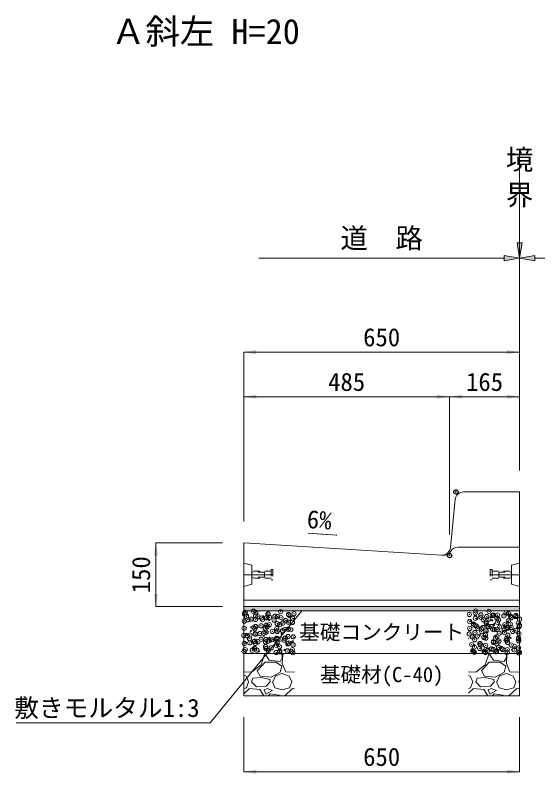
# Model space of a CAD drawing. Units: millimetres at full size. Extents: x 10958 to 33220, y 2125 to 9550.
# Drawn here: x 14470 to 15701, y 3627 to 5413 of the extents above; entities that cross this region are included whole.
import ezdxf
from ezdxf.enums import TextEntityAlignment as Align

# ---------------------------------------------------------------- set-up
doc = ezdxf.new("R2010")
doc.units = ezdxf.units.MM
doc.header["$LTSCALE"] = 20
doc.header["$PDMODE"] = 32
doc.header["$PDSIZE"] = 10
doc.linetypes.add('USER1', pattern=[1.35, 0.75, -0.6])
for name, color, linetype, lineweight in [('インサート', 3, 'USER1', 5), ('ハッチング_基礎', 150, 'Continuous', 5), ('中心線', 1, 'Continuous', 13), ('寸法線', 7, 'Continuous', 13), ('引出線', 4, 'Continuous', 13), ('本体', 2, 'Continuous', 13), ('舗装・基礎', 3, 'Continuous', 13)]:
    doc.layers.add(name, color=color, linetype=linetype, lineweight=lineweight)
for name, color, linetype in [('ハッチング_モルタル', 30, 'Continuous'), ('作業エリア', 11, 'Continuous'), ('文字', 41, 'Continuous')]:
    doc.layers.add(name, color=color, linetype=linetype)
doc.styles.add('ＭＳ ゴシック', font='')
doc.styles.get('ＭＳ ゴシック').set_extended_font_data('MS Gothic')

# ---------------------------------------------------------------- blocks, each defined once
blk = doc.blocks.new('filled_arrow')
at = {"color": 0, "linetype": 'Continuous', "lineweight": -2}
blk.add_solid([(7.5, 1.25), (0, 0), (7.5, -1.25)], dxfattribs=at)
blk = doc.blocks.new('open_arrow')
at = {"color": 0, "linetype": 'Continuous', "lineweight": -2}
blk.add_lwpolyline([(7.5, 1.25), (0, 0), (7.5, -1.25)], dxfattribs=at)

msp = doc.modelspace()

# ---------------------------------------------------------------- hatches: boundary and pattern name
at = {"layer": 'ハッチング_モルタル'}
msp.add_hatch(color=256, dxfattribs=at).paths.add_polyline_path([(15008.14, 4010.84), (15008.14, 4020.84), (15658.14, 4020.84), (15658.14, 4010.84)])
at = {"layer": '寸法線'}
for points in [[(15664.14, 4877.03), (15652.14, 4877.03), (15658.14, 4841.03)], [(15622.14, 4847.03), (15622.14, 4835.03), (15658.14, 4841.03)], [(15694.14, 4847.03), (15694.14, 4835.03), (15658.14, 4841.03)]]:
    msp.add_hatch(color=256, dxfattribs=at).paths.add_polyline_path(points)

# ---------------------------------------------------------------- linework, layer by layer
at = {"layer": 'インサート'}
for p, q in [((15077.14, 4107.84), (15073.14, 4107.84)), ((15073.14, 4107.84), (15073.14, 4083.84)), ((15077.14, 4107.84), (15077.14, 4083.84)), ((15589.14, 4107.84), (15593.14, 4107.84)), ((15589.14, 4107.84), (15589.14, 4083.84)), ((15593.14, 4107.84), (15593.14, 4083.84)), ((15073.14, 4104.09), (15027.14, 4104.09)), ((15027.14, 4104.09), (15027.14, 4087.59)), ((15057.14, 4101.84), (15027.14, 4101.84)), ((15057.14, 4089.84), (15027.14, 4089.84)), ((15057.14, 4101.84), (15057.14, 4089.84)), ((15593.14, 4104.09), (15639.14, 4104.09)), ((15609.14, 4101.84), (15639.14, 4101.84)), ((15609.14, 4101.84), (15609.14, 4089.84)), ((15609.14, 4089.84), (15639.14, 4089.84)), ((15639.14, 4104.09), (15639.14, 4087.59)), ((15073.14, 4087.59), (15027.14, 4087.59)), ((15077.14, 4083.84), (15073.14, 4083.84)), ((15589.14, 4083.84), (15593.14, 4083.84)), ((15593.14, 4087.59), (15639.14, 4087.59))]:
    msp.add_line(p, q, dxfattribs=at)
at = {"layer": 'ハッチング_基礎'}
for p, q in [((15015.95, 4000.45), (15018.4, 4003.37)), ((15015.95, 4000.45), (15018.98, 4000.18)), ((15018.96, 4000.18), (15018.37, 4003.36)), ((15036.07, 4009.65), (15038.6, 4007.94)), ((15036.08, 4009.66), (15039.17, 4010.84)), ((15038.6, 4007.94), (15039.57, 4010.84)), ((15052.38, 3997.26), (15054.83, 4000.18)), ((15055.4, 3996.99), (15054.81, 4000.18)), ((15059.38, 4003.63), (15063.34, 4007.75)), ((15059.38, 4003.64), (15063.89, 4002.94)), ((15063.89, 4002.93), (15063.33, 4007.75)), ((15109.08, 4005.59), (15112.64, 4006.95)), ((15109.08, 4005.58), (15111.61, 4003.87)), ((15111.61, 4003.87), (15112.64, 4006.94)), ((15052.38, 3997.26), (15055.42, 3997)), ((15066.4, 3989.2), (15069.96, 3990.57)), ((15066.4, 3989.19), (15068.92, 3987.49)), ((15068.92, 3987.49), (15069.95, 3990.56)), ((15088.82, 3994.07), (15091.27, 3996.99)), ((15088.82, 3994.07), (15091.86, 3993.81)), ((15091.83, 3993.8), (15091.24, 3996.99)), ((15113.59, 3995.22), (15117.55, 3999.35)), ((15113.59, 3995.23), (15118.11, 3994.53)), ((15118.11, 3994.52), (15117.55, 3999.34)), ((15125.26, 3990.89), (15127.71, 3993.8)), ((15125.26, 3990.89), (15128.14, 3990.63)), ((15128.14, 3991.34), (15127.68, 3993.8)), ((15540.58, 3985.86), (15545.1, 3985.16)), ((15540.59, 3985.85), (15544.54, 3989.97)), ((15545.1, 3985.15), (15544.54, 3989.97)), ((15547.12, 3981.18), (15550.68, 3982.54)), ((15549.64, 3979.46), (15550.67, 3982.53)), ((15555.45, 3990.84), (15557.9, 3993.76)), ((15555.45, 3990.84), (15558.49, 3990.58)), ((15558.46, 3990.57), (15557.87, 3993.76)), ((15589.8, 3997.56), (15593.36, 3998.93)), ((15589.8, 3997.55), (15592.33, 3995.85)), ((15591.89, 3987.66), (15594.34, 3990.57)), ((15591.89, 3987.66), (15594.93, 3987.39)), ((15592.33, 3995.85), (15593.36, 3998.92)), ((15594.9, 3987.38), (15594.31, 3990.57)), ((15628.33, 3984.47), (15630.77, 3987.39)), ((15628.33, 3984.47), (15631.36, 3984.2)), ((15631.34, 3984.2), (15630.75, 3987.38)), ((15023, 3962.24), (15025.44, 3965.16)), ((15023.71, 3972.81), (15026.24, 3971.1)), ((15023.72, 3972.82), (15027.27, 3974.18)), ((15026.01, 3961.97), (15025.42, 3965.15)), ((15026.24, 3971.1), (15027.27, 3974.17)), ((15096.72, 3968.75), (15100.28, 3970.11)), ((15096.72, 3968.74), (15099.25, 3967.03)), ((15099.25, 3967.03), (15100.28, 3970.1)), ((15547.12, 3981.17), (15549.64, 3979.46)), ((15594.8, 3977.44), (15598.76, 3981.56)), ((15594.8, 3977.45), (15599.32, 3976.75)), ((15599.31, 3976.74), (15598.75, 3981.56)), ((15620.12, 3977.1), (15622.65, 3975.39)), ((15620.13, 3977.11), (15623.68, 3978.47)), ((15622.65, 3975.39), (15623.68, 3978.46)), ((15649.01, 3969.04), (15653.53, 3968.34)), ((15649.02, 3969.03), (15652.97, 3973.15)), ((15653.53, 3968.33), (15652.97, 3973.15)), ((15011.89, 3954.15), (15016.41, 3953.45)), ((15011.9, 3954.14), (15015.85, 3958.27)), ((15016.41, 3953.44), (15015.85, 3958.27)), ((15023, 3962.24), (15026.03, 3961.97)), ((15054.04, 3952.37), (15057.6, 3953.73)), ((15054.04, 3952.35), (15056.56, 3950.65)), ((15056.56, 3950.65), (15057.59, 3953.72)), ((15059.43, 3959.05), (15061.88, 3961.97)), ((15059.43, 3959.05), (15062.47, 3958.78)), ((15062.44, 3958.78), (15061.86, 3961.96)), ((15066.11, 3945.74), (15070.07, 3949.86)), ((15070.63, 3945.03), (15070.07, 3949.86)), ((15095.87, 3955.86), (15098.32, 3958.78)), ((15095.87, 3955.86), (15098.91, 3955.6)), ((15098.88, 3955.59), (15098.29, 3958.78)), ((15127.04, 3948.29), (15128.14, 3947.55)), ((15127.05, 3948.3), (15128.14, 3948.71)), ((15562.5, 3952.63), (15564.95, 3955.55)), ((15562.5, 3952.63), (15565.54, 3952.37)), ((15565.51, 3952.36), (15564.92, 3955.55)), ((15577.44, 3960.72), (15581, 3962.09)), ((15577.44, 3960.71), (15579.97, 3959.01)), ((15579.97, 3959.01), (15581, 3962.08)), ((15598.94, 3949.44), (15601.39, 3952.36)), ((15598.94, 3949.44), (15601.97, 3949.18)), ((15601.95, 3949.17), (15601.36, 3952.36)), ((15635.37, 3946.26), (15637.82, 3949.18)), ((15635.37, 3946.26), (15638.41, 3945.99)), ((15638.38, 3945.99), (15637.8, 3949.17)), ((15650.44, 3956.64), (15652.97, 3954.94)), ((15650.45, 3956.65), (15654.01, 3958.02)), ((15652.97, 3954.94), (15654, 3958.01)), ((15011.35, 3935.97), (15013.88, 3934.27)), ((15011.36, 3935.98), (15014.91, 3937.35)), ((15013.88, 3934.27), (15014.91, 3937.34)), ((15066.11, 3945.74), (15070.63, 3945.04)), ((15084.36, 3931.91), (15087.92, 3933.28)), ((15084.36, 3931.9), (15086.88, 3930.2)), ((15086.89, 3930.2), (15087.92, 3933.27)), ((15120.33, 3937.33), (15124.29, 3941.45)), ((15120.33, 3937.34), (15124.84, 3936.64)), ((15124.84, 3936.63), (15124.28, 3941.45)), ((15538.14, 3945.63), (15538.32, 3945.7)), ((15538.14, 3945.17), (15538.31, 3945.69)), ((15547.32, 3927.95), (15551.28, 3932.08)), ((15551.83, 3927.25), (15551.27, 3932.08)), ((15607.76, 3940.26), (15610.29, 3938.56)), ((15607.77, 3940.27), (15611.32, 3941.64)), ((15610.29, 3938.56), (15611.32, 3941.63)), ((15030.04, 3924.03), (15032.49, 3926.95)), ((15030.04, 3924.03), (15033.08, 3923.76)), ((15033.06, 3923.76), (15032.47, 3926.94)), ((15041.67, 3915.52), (15044.2, 3913.81)), ((15041.68, 3915.53), (15045.24, 3916.89)), ((15044.2, 3913.81), (15045.23, 3916.88)), ((15057.31, 3908.98), (15056.17, 3910.84)), ((15064.26, 3910.84), (15060.36, 3906.95)), ((15066.48, 3920.84), (15068.93, 3923.76)), ((15066.48, 3920.84), (15069.52, 3920.57)), ((15069.49, 3920.57), (15068.9, 3923.75)), ((15098.97, 3906.95), (15094.51, 3910.84)), ((15103.14, 3910.84), (15099.98, 3907.96)), ((15102.92, 3917.65), (15105.37, 3920.57)), ((15102.92, 3917.65), (15105.95, 3917.38)), ((15105.93, 3917.38), (15105.34, 3920.56)), ((15114.68, 3911.45), (15115.58, 3910.84)), ((15114.69, 3911.46), (15118.24, 3912.82)), ((15117.58, 3910.84), (15118.24, 3912.81)), ((15547.32, 3927.96), (15551.84, 3927.26)), ((15565.08, 3923.89), (15568.64, 3925.25)), ((15565.08, 3923.88), (15567.61, 3922.17)), ((15567.61, 3922.17), (15568.64, 3925.24)), ((15569.55, 3914.42), (15572, 3917.34)), ((15569.55, 3914.42), (15572.59, 3914.15)), ((15572.56, 3914.15), (15571.97, 3917.33)), ((15585.31, 3908.98), (15584.17, 3910.84)), ((15592.26, 3910.84), (15588.36, 3906.95)), ((15601.53, 3919.55), (15606.05, 3918.85)), ((15601.54, 3919.55), (15605.49, 3923.67)), ((15606.05, 3918.84), (15605.49, 3923.67)), ((15605.99, 3911.23), (15608.44, 3914.15)), ((15605.99, 3911.23), (15609.02, 3910.97)), ((15609, 3910.96), (15608.41, 3914.15)), ((15626.97, 3906.95), (15622.51, 3910.84)), ((15631.14, 3910.84), (15627.98, 3907.96)), ((15638.08, 3919.81), (15640.61, 3918.1)), ((15638.09, 3919.82), (15641.65, 3921.18)), ((15640.61, 3918.1), (15641.64, 3921.17)), ((15644.77, 3910.84), (15644.87, 3910.96)), ((15644.87, 3910.84), (15644.85, 3910.96)), ((15655.75, 3911.14), (15658.14, 3913.62)), ((15655.75, 3911.15), (15657.69, 3910.84)), ((15049.18, 3883.58), (15057.31, 3908.98)), ((15060.36, 3906.95), (15068.49, 3894.76)), ((15068.49, 3894.76), (15093.89, 3891.71)), ((15093.89, 3891.71), (15098.97, 3900.85)), ((15099.98, 3907.96), (15098.97, 3886.63)), ((15098.97, 3900.85), (15098.97, 3906.95)), ((15577.18, 3883.58), (15585.31, 3908.98)), ((15588.36, 3906.95), (15596.49, 3894.76)), ((15596.49, 3894.76), (15621.89, 3891.71)), ((15621.89, 3891.71), (15626.97, 3900.85)), ((15627.98, 3907.96), (15626.97, 3886.63)), ((15626.97, 3900.85), (15626.97, 3906.95)), ((15026.83, 3866.31), (15049.18, 3883.58)), ((15040.04, 3869.36), (15058.33, 3889.68)), ((15058.33, 3889.68), (15084.74, 3889.68)), ((15084.74, 3889.68), (15097.95, 3880.53)), ((15097.95, 3880.53), (15093.89, 3866.31)), ((15098.97, 3886.63), (15107.09, 3867.32)), ((15554.83, 3866.31), (15577.18, 3883.58)), ((15568.04, 3869.36), (15586.33, 3889.68)), ((15586.33, 3889.68), (15612.74, 3889.68)), ((15612.74, 3889.68), (15625.95, 3880.53)), ((15625.95, 3880.53), (15621.89, 3866.31)), ((15626.97, 3886.63), (15635.09, 3867.32)), ((15008.14, 3867.2), (15026.83, 3866.31)), ((15008.14, 3859.22), (15013.62, 3857.16)), ((15013.62, 3857.16), (15019.72, 3843.96)), ((15047.15, 3857.16), (15040.04, 3869.36)), ((15072.55, 3855.13), (15047.15, 3857.16)), ((15093.89, 3866.31), (15072.55, 3855.13)), ((15076.61, 3843.96), (15082.71, 3858.18)), ((15082.71, 3858.18), (15098.97, 3863.26)), ((15098.97, 3863.26), (15115.22, 3857.16)), ((15107.09, 3867.32), (15128.14, 3866.32)), ((15115.22, 3857.16), (15121.32, 3843.96)), ((15538.14, 3867.1), (15554.83, 3866.31)), ((15538.14, 3858.47), (15541.62, 3857.16)), ((15541.62, 3857.16), (15547.72, 3843.96)), ((15575.15, 3857.16), (15568.04, 3869.36)), ((15600.55, 3855.13), (15575.15, 3857.16)), ((15621.89, 3866.31), (15600.55, 3855.13)), ((15604.61, 3843.96), (15610.71, 3858.18)), ((15610.71, 3858.18), (15626.97, 3863.26)), ((15626.97, 3863.26), (15643.22, 3857.16)), ((15635.09, 3867.32), (15656.43, 3866.31)), ((15643.22, 3857.16), (15649.32, 3843.96)), ((15656.43, 3866.31), (15658.14, 3867.62)), ((15014.64, 3829.73), (15019.72, 3843.96)), ((15026.83, 3843.96), (15029.88, 3852.08)), ((15038.01, 3831.76), (15026.83, 3843.96)), ((15049.18, 3854.12), (15029.88, 3852.08)), ((15069.5, 3849.04), (15049.18, 3854.12)), ((15070.52, 3843.96), (15061.37, 3833.8)), ((15070.52, 3843.96), (15069.5, 3849.04)), ((15075.6, 3843.96), (15081.69, 3829.73)), ((15116.24, 3829.73), (15121.32, 3843.96)), ((15542.64, 3829.73), (15547.72, 3843.96)), ((15554.83, 3843.96), (15557.88, 3852.08)), ((15566.01, 3831.76), (15554.83, 3843.96)), ((15577.18, 3854.12), (15557.88, 3852.08)), ((15597.5, 3849.04), (15577.18, 3854.12)), ((15598.52, 3843.96), (15589.37, 3833.8)), ((15598.52, 3843.96), (15597.5, 3849.04)), ((15603.6, 3843.96), (15609.69, 3829.73)), ((15644.24, 3829.73), (15649.32, 3843.96)), ((15656.43, 3843.96), (15658.14, 3848.5)), ((15658.14, 3842.1), (15656.43, 3843.96)), ((15008.14, 3827.82), (15014.64, 3829.73)), ((15021.75, 3827.7), (15008.14, 3815.27)), ((15046.13, 3825.67), (15021.75, 3827.7)), ((15061.37, 3833.8), (15038.01, 3831.76)), ((15055.19, 3810.84), (15046.13, 3825.67)), ((15063.41, 3827.7), (15056.29, 3824.65)), ((15056.29, 3824.65), (15060.36, 3814.49)), ((15060.36, 3814.49), (15075.6, 3823.64)), ((15075.6, 3823.64), (15063.41, 3827.7)), ((15081.69, 3829.73), (15098.97, 3824.65)), ((15098.97, 3824.65), (15116.24, 3829.73)), ((15123.35, 3827.7), (15104.89, 3810.84)), ((15128.14, 3827.3), (15123.35, 3827.7)), ((15538.14, 3828.41), (15542.64, 3829.73)), ((15549.75, 3827.7), (15538.14, 3817.09)), ((15574.13, 3825.67), (15549.75, 3827.7)), ((15589.37, 3833.8), (15566.01, 3831.76)), ((15583.19, 3810.84), (15574.13, 3825.67)), ((15591.41, 3827.7), (15584.29, 3824.65)), ((15584.29, 3824.65), (15588.36, 3814.49)), ((15588.36, 3814.49), (15603.6, 3823.64)), ((15603.6, 3823.64), (15591.41, 3827.7)), ((15609.69, 3829.73), (15626.97, 3824.65)), ((15626.97, 3824.65), (15644.24, 3829.73)), ((15651.35, 3827.7), (15632.89, 3810.84)), ((15658.14, 3827.13), (15651.35, 3827.7)), ((15070.52, 3815.51), (15065.86, 3810.84)), ((15090.84, 3812.46), (15070.52, 3815.51)), ((15092.69, 3810.84), (15090.84, 3812.46)), ((15598.52, 3815.51), (15593.86, 3810.84)), ((15618.84, 3812.46), (15598.52, 3815.51)), ((15620.69, 3810.84), (15618.84, 3812.46))]:
    msp.add_line(p, q, dxfattribs=at)
for p in [(15010.28, 4003.59), (15011.82, 4007.29), (15014.67, 3998.15), (15031.06, 4009.82), (15036.05, 3998.74), (15036.67, 4007.4), (15041.79, 3997.01), (15062.5, 3995.68), (15065.68, 4003.82), (15068.91, 3995.86), (15081.74, 3998.22), (15087.79, 3997.32), (15095.3, 4008.91), (15113.82, 4002.44), (15114.18, 4001.13), (15126.54, 4004.11), (15539.81, 4002.34), (15553.96, 4005.55), (15554.7, 4010.41), (15566.93, 4001.2), (15567.07, 3995.63), (15580.47, 3997.31), (15586.04, 4009.78), (15594.05, 4000.05), (15596.7, 4000.72), (15606.55, 4000.89), (15621.16, 3998.91), (15626.32, 4005.81), (15632.21, 4004.14), (15636.72, 3998.17), (15648.28, 3997.76), (15649.44, 3999.85), (15009.66, 3986.68), (15017.7, 3989.78), (15025.38, 3991.33), (15036.05, 3990.49), (15049.78, 3994.01), (15052.5, 3990.18), (15061.51, 3977.15), (15062.13, 3994.07), (15068.37, 3978.18), (15079.62, 3989.04), (15087.17, 3980.41), (15093.21, 3978.6), (15096.03, 3994.72), (15100.46, 3982.4), (15106.74, 3987.89), (15113.17, 3984.08), (15113.56, 3984.22), (15122.83, 3983.68), (15123.15, 3993.57), (15540.6, 3985.52), (15549.62, 3979.4), (15554.08, 3993.5), (15572.68, 3989.74), (15579.24, 3984.48), (15579.85, 3980.4), (15585.4, 3991.42), (15604.64, 3993.95), (15605.93, 3983.98), (15608.87, 3989.57), (15623.36, 3978.14), (15631.59, 3987.23), (15636.07, 3979.81), (15638.49, 3994.65), (15655.31, 3982.34), (15657.97, 3991.04), (15009.05, 3969.77), (15031.68, 3971.19), (15033.95, 3968.43), (15035.43, 3973.58), (15036.42, 3973.97), (15049.13, 3975.65), (15058.8, 3970.04), (15060.9, 3960.24), (15063.58, 3973.51), (15075.75, 3962.36), (15085.92, 3968.89), (15086.56, 3963.5), (15087.09, 3962.37), (15099.81, 3964.04), (15105.38, 3967.44), (15112.94, 3967.3), (15113.04, 3967.75), (15119.05, 3966.57), (15540.63, 3969.56), (15552.85, 3959.68), (15553.46, 3976.59), (15557.04, 3975.24), (15559.32, 3969.71), (15567.75, 3968.42), (15569.02, 3961.62), (15572.03, 3971.38), (15579.23, 3963.49), (15584.15, 3974.09), (15591.27, 3973.91), (15594.86, 3967.27), (15598.64, 3966.7), (15605.31, 3967.06), (15611.27, 3972.95), (15621.98, 3966.12), (15622.71, 3959.78), (15628.27, 3971.79), (15630.97, 3970.32), (15638.39, 3971.8), (15641.95, 3962.31), (15649.1, 3964.98), (15657.36, 3974.13), (15657.9, 3976.87), (15008.43, 3952.86), (15016.5, 3952.19), (15021.79, 3945.23), (15023.05, 3953.94), (15034.81, 3956.67), (15035.77, 3955.61), (15046.13, 3957.27), (15048.91, 3944.08), (15055.01, 3958.14), (15060.28, 3943.33), (15073.73, 3942.33), (15076.03, 3942.94), (15085.94, 3946.58), (15086.45, 3944), (15095.15, 3944.58), (15103.15, 3941.79), (15105.68, 3946.54), (15112.32, 3950.39), (15124.78, 3949.67), (15539.39, 3956.53), (15545.95, 3949.67), (15546.93, 3949.42), (15552.23, 3942.77), (15558.67, 3951.34), (15574.05, 3948.27), (15577.91, 3953.88), (15578.61, 3946.58), (15601.17, 3947.13), (15604.7, 3950.15), (15609.99, 3958.1), (15626.17, 3941.48), (15628.28, 3945.98), (15628.59, 3942.27), (15630.35, 3953.41), (15655.4, 3944.83), (15655.8, 3946.56), (15656.74, 3957.21), (15009.69, 3933.9), (15022.41, 3935.57), (15032.5, 3938.4), (15034.2, 3939.76), (15035.9, 3934.41), (15041.65, 3938.11), (15059.62, 3937.26), (15059.66, 3926.42), (15065.53, 3939.5), (15073.08, 3923.97), (15085.32, 3929.67), (15086.74, 3936.11), (15092.32, 3926.5), (15111.7, 3933.48), (15113.86, 3934.97), (15124.4, 3930.73), (15545.31, 3931.31), (15551.61, 3925.86), (15564.55, 3933.84), (15566.92, 3931.31), (15577.99, 3929.67), (15596.55, 3936.39), (15596.63, 3938.06), (15604.08, 3933.24), (15608.72, 3925.24), (15609.35, 3939.74), (15629.74, 3936.49), (15638.34, 3930.32), (15647.3, 3926.46), (15655.5, 3923.39), (15656.12, 3940.3), (15009.04, 3915.54), (15011.69, 3919.41), (15028.28, 3918.07), (15033.58, 3922.84), (15038.8, 3918.26), (15060.36, 3922.29), (15065.92, 3917.11), (15084.7, 3912.76), (15093.04, 3915.97), (15093.06, 3914.27), (15111.09, 3916.57), (15120.16, 3914.82), (15122.68, 3919.36), (15123.76, 3912.36), (15547.75, 3916.63), (15549.47, 3915.07), (15551.18, 3913.81), (15564.15, 3922.31), (15574.87, 3915.49), (15577.38, 3912.75), (15579.09, 3920.15), (15583.26, 3918.03), (15591.27, 3921.17), (15595.98, 3919.7), (15601.98, 3914.34), (15603.46, 3916.33), (15615.22, 3922.24), (15618.39, 3920.02), (15629.1, 3913.2), (15629.12, 3919.58), (15645.51, 3918.88), (15656.22, 3912.05), (15657.75, 3912.55)]:
    msp.add_point(p, dxfattribs=at)
at = {"layer": '中心線'}
for p, q in [((15008.14, 4095.84), (15077.14, 4095.84)), ((15658.14, 4095.84), (15589.14, 4095.84))]:
    msp.add_line(p, q, dxfattribs=at)
at = {"layer": '作業エリア'}
for p in [(15508.14, 4290.84), (15493.14, 4140.84)]:
    msp.add_point(p, dxfattribs=at)
at = {"layer": '寸法線'}
for p, q in [((15658.14, 4877.03), (15658.14, 5097.5)), ((15658.14, 4619.84), (15658.14, 4897.11)), ((15044.14, 4841.03), (15622.14, 4841.03)), ((15694.14, 4841.03), (16272.14, 4841.03)), ((15008.14, 4619.84), (15658.14, 4619.84)), ((15008.14, 4220.84), (15008.14, 4619.84)), ((15658.14, 4340.84), (15658.14, 4619.84)), ((15008.14, 4514.84), (15493.14, 4514.84)), ((15008.14, 4220.84), (15008.14, 4514.84)), ((15493.14, 4190.84), (15493.14, 4514.84)), ((15493.14, 4514.84), (15658.14, 4514.84)), ((15493.14, 4190.84), (15493.14, 4514.84)), ((15658.14, 4340.84), (15658.14, 4514.84)), ((14801.17, 4170.84), (14801.17, 4020.84)), ((14958.14, 4170.84), (14801.17, 4170.84)), ((14958.14, 4020.84), (14801.17, 4020.84)), ((15008.14, 3760.84), (15008.14, 3632.26)), ((15658.14, 3760.84), (15658.14, 3632.26)), ((15658.14, 3632.26), (15008.14, 3632.26))]:
    msp.add_line(p, q, dxfattribs=at)
for points in [[(15664.14, 4877.03), (15652.14, 4877.03), (15658.14, 4841.03)], [(15622.14, 4847.03), (15622.14, 4835.03), (15658.14, 4841.03)], [(15694.14, 4847.03), (15694.14, 4835.03), (15658.14, 4841.03)]]:
    msp.add_lwpolyline(points, close=True, dxfattribs=at)
at = {"layer": '引出線'}
for points in [[(15227.22, 4189.2), (15159.78, 4193.38), (15213.13, 4190.08)], [(15145.3, 4010.84), (14929.18, 3747.06), (14471.76, 3747.06)]]:
    msp.add_lwpolyline(points, dxfattribs=at)
at = {"layer": '本体'}
for p, q in [((15526.23, 4290.84), (15658.14, 4290.84)), ((15658.14, 4290.84), (15658.14, 4020.84)), ((15506.33, 4272.83), (15495.05, 4160)), ((15008.14, 4170.84), (15008.14, 4020.84)), ((15008.14, 4170.84), (15473.92, 4142.03)), ((15513.23, 4160.84), (15658.14, 4160.84)), ((15473.92, 4142.03), (15477.9, 4141.79)), ((15008.14, 4020.84), (15658.14, 4020.84))]:
    msp.add_line(p, q, dxfattribs=at)
at = {"layer": '本体', "lineweight": 9}
for p, q in [((15008.14, 4123.34), (15027.14, 4118.34)), ((15027.14, 4118.34), (15027.14, 4073.34)), ((15658.14, 4123.34), (15639.14, 4118.34)), ((15639.14, 4118.34), (15639.14, 4073.34)), ((15008.14, 4068.34), (15027.14, 4073.34)), ((15658.14, 4068.34), (15639.14, 4073.34))]:
    msp.add_line(p, q, dxfattribs=at)
at = {"layer": '本体', "lineweight": 5}
msp.add_line((15008.14, 4035.84), (15658.14, 4035.84), dxfattribs=at)
at = {"layer": '本体'}
for centre, start, end in [((15526.23, 4270.84), 90, 174.28941), ((15513.23, 4140.84), 90, 148.49252), ((15475.15, 4161.99), 266.46044, 354.28941), ((15479.13, 4161.75), 266.46044, 328.49252)]:
    msp.add_arc(centre, 20, start, end, dxfattribs=at)
at = {"layer": '舗装・基礎'}
for points in [[(15658.14, 4020.84), (15008.14, 4020.84), (15008.14, 4010.84), (15658.14, 4010.84)], [(15658.14, 4010.84), (15008.14, 4010.84), (15008.14, 3910.84), (15658.14, 3910.84)], [(15658.14, 3910.84), (15008.14, 3910.84), (15008.14, 3810.84), (15658.14, 3810.84)]]:
    msp.add_lwpolyline(points, close=True, dxfattribs=at)

# ---------------------------------------------------------------- block references
at = {"layer": '寸法線', "xscale": 4, "yscale": 4}
for p in [(15008.14, 4619.84), (15008.14, 4514.84), (15493.14, 4514.84), (15008.14, 3632.26)]:
    msp.add_blockref('filled_arrow', p, dxfattribs=at)
for p, rotation in [((15658.14, 4619.84), 180), ((15493.14, 4514.84), 180), ((15658.14, 4514.84), 180), ((14801.17, 4170.84), 270), ((14801.17, 4020.84), 90), ((15658.14, 3632.26), 180)]:
    msp.add_blockref('filled_arrow', p, dxfattribs=dict(at, rotation=rotation))
at = {"layer": '引出線', "xscale": 0.133, "yscale": 0.133}
for name, p, rotation in [('open_arrow', (15227.22, 4189.2), 176.5), ('filled_arrow', (15145.3, 4010.84), 230.7)]:
    msp.add_blockref(name, p, dxfattribs=dict(at, rotation=rotation))

# ---------------------------------------------------------------- texts
at = {"layer": '寸法線', "style": 'ＭＳ ゴシック'}
for s, p in [('境', (15625.76, 5096.84)), ('界', (15625.76, 5013.51))]:
    msp.add_text(s, height=47.47, dxfattribs=at).set_placement(p, align=Align.TOP_LEFT)
for s, height, p in [('道\u3000路', 47.47, (15333.14, 4887.96)), ('650', 42.72, (15333.14, 4654.84)), ('485', 42.72, (15250.64, 4549.84)), ('165', 42.72, (15575.64, 4549.84)), ('650', 42.72, (15333.14, 3667.26))]:
    msp.add_text(s, height=height, dxfattribs=at).set_placement(p, align=Align.MIDDLE_CENTER)
msp.add_text('150', height=42.72, rotation=90, dxfattribs=at).set_placement((14766.17, 4095.84), align=Align.MIDDLE_CENTER)
at = {"layer": '引出線', "style": 'ＭＳ ゴシック'}
msp.add_text('6%', height=42.72, rotation=356.46, dxfattribs=at).set_placement((15216.52, 4244.89), align=Align.TOP_RIGHT)
msp.add_text('敷きモルタル1:3', height=42.72, dxfattribs=at).set_placement((14904.18, 3803.8), align=Align.TOP_RIGHT)
at = {"layer": '文字', "style": 'ＭＳ ゴシック'}
msp.add_text('Ａ斜左 H=20', height=59.34, dxfattribs=at).set_placement((14695.82, 5404.23), align=Align.TOP_LEFT)
for s, p in [('基礎コンクリート', (15333.14, 3960.84)), ('基礎材(C-40)', (15333.14, 3860.84))]:
    msp.add_text(s, height=35.6, dxfattribs=at).set_placement(p, align=Align.MIDDLE_CENTER)

doc.saveas('drawing.dxf')
